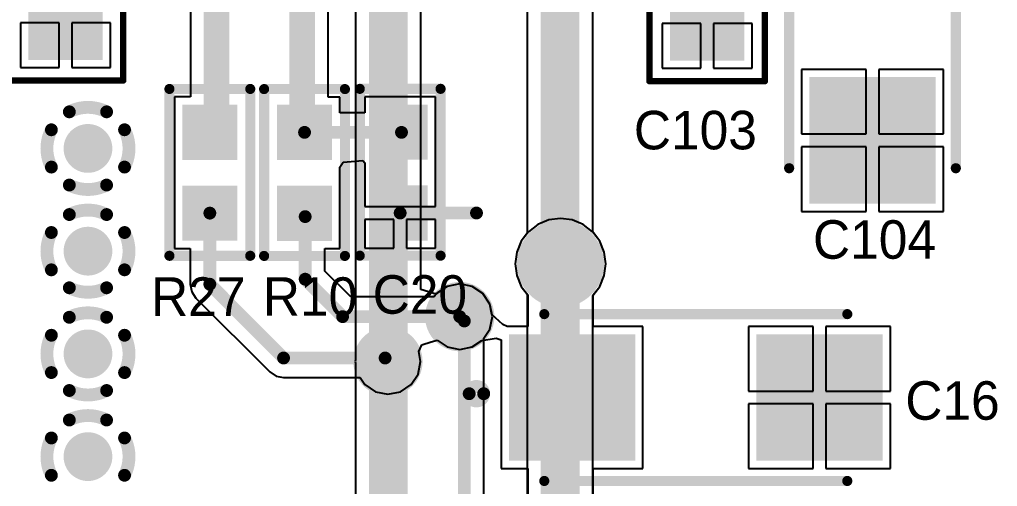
# Model space of a CAD drawing. Header units: millimetres. Extents: x 6.83 to 16.18, y 4.59 to 12.3.
# Drawn here: x 11.558 to 12.32, y 9.332 to 9.695 of the extents above; entities that cross this region are included whole.
import ezdxf

# ---------------------------------------------------------------- set-up
doc = ezdxf.new("R2010")
doc.units = ezdxf.units.MM
doc.header["$MEASUREMENT"] = 0
for name, color, linetype in [('BottomLayer', 5, 'Continuous'), ('BottomSolder', 6, 'Continuous'), ('InternalPlane1', 76, 'Continuous'), ('InternalPlane2', 16, 'Continuous'), ('MultiLayer', 9, 'Continuous'), ('TopLayer', 1, 'Continuous'), ('TopOverlay', 2, 'Continuous'), ('TopPaste', 8, 'Continuous'), ('TopSolder', 216, 'Continuous'), ('ViaHoleLayer', 16, 'Continuous')]:
    doc.layers.add(name, color=color, linetype=linetype)

# ---------------------------------------------------------------- blocks, each defined once
blk = doc.blocks.new('0805_47')
at = {"layer": 'TopLayer'}
for points in [[(-0.057, 0.05), (-0.117, 0.05), (-0.057, 0), (-0.117, 0)], [(0.033, 0.05), (-0.027, 0.05), (0.033, 0), (-0.027, 0)]]:
    blk.add_solid(points, dxfattribs=at)
at = {"layer": 'TopOverlay', "const_width": 0.005}
for points in [[(-0.137, -0.02), (-0.137, 0.07)], [(-0.062, 0.07), (-0.137, 0.07)], [(0.053, 0.07), (-0.022, 0.07)], [(0.053, -0.02), (0.053, 0.07)], [(-0.062, -0.02), (-0.137, -0.02)], [(0.053, -0.02), (-0.022, -0.02)]]:
    blk.add_lwpolyline(points, dxfattribs=at)
at = {"layer": 'TopOverlay', "const_width": 0.0025}
for points in [[(-0.13825, 0.07, 1), (-0.13575, 0.07, 1)], [(-0.13825, 0.07, 1), (-0.13575, 0.07, 1)], [(-0.06325, 0.07, 1), (-0.06075, 0.07, 1)], [(-0.02325, 0.07, 1), (-0.02075, 0.07, 1)], [(0.05175, 0.07, 1), (0.05425, 0.07, 1)], [(0.05175, 0.07, 1), (0.05425, 0.07, 1)], [(-0.13825, -0.02, 1), (-0.13575, -0.02, 1)], [(-0.13825, -0.02, 1), (-0.13575, -0.02, 1)], [(-0.06325, -0.02, 1), (-0.06075, -0.02, 1)], [(-0.02325, -0.02, 1), (-0.02075, -0.02, 1)], [(0.05175, -0.02, 1), (0.05425, -0.02, 1)], [(0.05175, -0.02, 1), (0.05425, -0.02, 1)]]:
    blk.add_lwpolyline(points, format="xyb", close=True, dxfattribs=at)
at = {"layer": 'TopPaste'}
for points in [[(-0.057, 0.05), (-0.117, 0.05), (-0.057, 0), (-0.117, 0)], [(0.033, 0.05), (-0.027, 0.05), (0.033, 0), (-0.027, 0)]]:
    blk.add_solid(points, dxfattribs=at)
at = {"layer": 'TopSolder'}
for points in [[(-0.053, 0.054), (-0.121, 0.054), (-0.053, -0.004), (-0.121, -0.004)], [(0.037, 0.054), (-0.031, 0.054), (0.037, -0.004), (-0.031, -0.004)]]:
    blk.add_solid(points, dxfattribs=at)
blk = doc.blocks.new('6032_____48')
at = {"layer": 'TopLayer'}
for points in [[(-0.25773, -0.00028), (-0.16718, -0.00028), (-0.25773, 0.09028), (-0.16718, 0.09028)], [(-0.06482, -0.00028), (0.02573, -0.00028), (-0.06482, 0.09028), (0.02573, 0.09028)]]:
    blk.add_solid(points, dxfattribs=at)
at = {"layer": 'TopOverlay', "const_width": 0.00787}
for points in [[(0.00211, 0.10996), (-0.23411, 0.10996)], [(0.00211, -0.01996), (-0.23411, -0.01996)]]:
    blk.add_lwpolyline(points, dxfattribs=at)
at = {"layer": 'TopOverlay'}
for points, const_width in [([(-0.23608, 0.10996, 1), (-0.23214, 0.10996, 1)], 0.00394), ([(0.00014, 0.10996, 1), (0.00408, 0.10996, 1)], 0.00394), ([(-0.28134, 0.048, 1), (-0.29266, 0.048, 1)], 0.01), ([(-0.29516, 0.048, 1), (-0.29016, 0.048, 1)], 0.005), ([(-0.28384, 0.048, 1), (-0.27884, 0.048, 1)], 0.005), ([(-0.23608, -0.01996, 1), (-0.23214, -0.01996, 1)], 0.00394), ([(0.00014, -0.01996, 1), (0.00408, -0.01996, 1)], 0.00394)]:
    blk.add_lwpolyline(points, format="xyb", close=True, dxfattribs=dict(at, const_width=const_width))
at = {"layer": 'TopPaste'}
for points in [[(-0.25773, -0.00028), (-0.16718, -0.00028), (-0.25773, 0.09028), (-0.16718, 0.09028)], [(-0.06482, -0.00028), (0.02573, -0.00028), (-0.06482, 0.09028), (0.02573, 0.09028)]]:
    blk.add_solid(points, dxfattribs=at)
at = {"layer": 'TopSolder'}
for points in [[(-0.26173, -0.00428), (-0.16318, -0.00428), (-0.26173, 0.09428), (-0.16318, 0.09428)], [(-0.06882, -0.00428), (0.02973, -0.00428), (-0.06882, 0.09428), (0.02973, 0.09428)]]:
    blk.add_solid(points, dxfattribs=at)
blk = doc.blocks.new('0805_49')
at = {"layer": 'TopLayer'}
for points in [[(-0.057, 0.05), (-0.117, 0.05), (-0.057, 0), (-0.117, 0)], [(0.033, 0.05), (-0.027, 0.05), (0.033, 0), (-0.027, 0)]]:
    blk.add_solid(points, dxfattribs=at)
at = {"layer": 'TopOverlay', "const_width": 0.005}
for points in [[(-0.137, -0.02), (-0.137, 0.07)], [(-0.062, 0.07), (-0.137, 0.07)], [(0.053, 0.07), (-0.022, 0.07)], [(0.053, -0.02), (0.053, 0.07)], [(-0.062, -0.02), (-0.137, -0.02)], [(0.053, -0.02), (-0.022, -0.02)]]:
    blk.add_lwpolyline(points, dxfattribs=at)
at = {"layer": 'TopOverlay', "const_width": 0.0025}
for points in [[(-0.13825, 0.07, 1), (-0.13575, 0.07, 1)], [(-0.13825, 0.07, 1), (-0.13575, 0.07, 1)], [(-0.06325, 0.07, 1), (-0.06075, 0.07, 1)], [(-0.02325, 0.07, 1), (-0.02075, 0.07, 1)], [(0.05175, 0.07, 1), (0.05425, 0.07, 1)], [(0.05175, 0.07, 1), (0.05425, 0.07, 1)], [(-0.13825, -0.02, 1), (-0.13575, -0.02, 1)], [(-0.13825, -0.02, 1), (-0.13575, -0.02, 1)], [(-0.06325, -0.02, 1), (-0.06075, -0.02, 1)], [(-0.02325, -0.02, 1), (-0.02075, -0.02, 1)], [(0.05175, -0.02, 1), (0.05425, -0.02, 1)], [(0.05175, -0.02, 1), (0.05425, -0.02, 1)]]:
    blk.add_lwpolyline(points, format="xyb", close=True, dxfattribs=at)
at = {"layer": 'TopPaste'}
for points in [[(-0.057, 0.05), (-0.117, 0.05), (-0.057, 0), (-0.117, 0)], [(0.033, 0.05), (-0.027, 0.05), (0.033, 0), (-0.027, 0)]]:
    blk.add_solid(points, dxfattribs=at)
at = {"layer": 'TopSolder'}
for points in [[(-0.053, 0.054), (-0.121, 0.054), (-0.053, -0.004), (-0.121, -0.004)], [(0.037, 0.054), (-0.031, 0.054), (0.037, -0.004), (-0.031, -0.004)]]:
    blk.add_solid(points, dxfattribs=at)
blk = doc.blocks.new('6032_____55')
at = {"layer": 'TopLayer'}
for points in [[(-0.25773, -0.00028), (-0.16718, -0.00028), (-0.25773, 0.09028), (-0.16718, 0.09028)], [(-0.06482, -0.00028), (0.02573, -0.00028), (-0.06482, 0.09028), (0.02573, 0.09028)]]:
    blk.add_solid(points, dxfattribs=at)
at = {"layer": 'TopOverlay', "const_width": 0.00787}
for points in [[(-0.23411, 0.10996), (0.00211, 0.10996)], [(-0.23411, -0.01996), (0.00211, -0.01996)]]:
    blk.add_lwpolyline(points, dxfattribs=at)
at = {"layer": 'TopOverlay'}
for points, const_width in [([(-0.23608, 0.10996, 1), (-0.23214, 0.10996, 1)], 0.00394), ([(0.00014, 0.10996, 1), (0.00408, 0.10996, 1)], 0.00394), ([(-0.28134, 0.048, 1), (-0.29266, 0.048, 1)], 0.01), ([(-0.29516, 0.048, 1), (-0.29016, 0.048, 1)], 0.005), ([(-0.28384, 0.048, 1), (-0.27884, 0.048, 1)], 0.005), ([(-0.23608, -0.01996, 1), (-0.23214, -0.01996, 1)], 0.00394), ([(0.00014, -0.01996, 1), (0.00408, -0.01996, 1)], 0.00394)]:
    blk.add_lwpolyline(points, format="xyb", close=True, dxfattribs=dict(at, const_width=const_width))
at = {"layer": 'TopPaste'}
for points in [[(-0.25773, -0.00028), (-0.16718, -0.00028), (-0.25773, 0.09028), (-0.16718, 0.09028)], [(-0.06482, -0.00028), (0.02573, -0.00028), (-0.06482, 0.09028), (0.02573, 0.09028)]]:
    blk.add_solid(points, dxfattribs=at)
at = {"layer": 'TopSolder'}
for points in [[(-0.26173, -0.00428), (-0.16318, -0.00428), (-0.26173, 0.09428), (-0.16318, 0.09428)], [(-0.06882, -0.00428), (0.02973, -0.00428), (-0.06882, 0.09428), (0.02973, 0.09428)]]:
    blk.add_solid(points, dxfattribs=at)
blk = doc.blocks.new('0603_80')
at = {"layer": 'TopLayer'}
for points in [[(0.02175, -0.04726), (0.02175, -0.01226), (-0.01325, -0.04726), (-0.01325, -0.01226)], [(0.02175, -0.11026), (0.02175, -0.07526), (-0.01325, -0.11026), (-0.01325, -0.07526)]]:
    blk.add_solid(points, dxfattribs=at)
at = {"layer": 'TopOverlay', "const_width": 0.00787}
for points in [[(-0.02724, -0.12598), (-0.02724, 0.00394)], [(-0.02724, 0.00394), (0.03575, 0.00394)], [(0.03575, -0.12598), (0.03575, 0.00394)], [(-0.02724, -0.12598), (0.03575, -0.12598)]]:
    blk.add_lwpolyline(points, dxfattribs=at)
at = {"layer": 'TopOverlay', "const_width": 0.00394}
for points in [[(-0.02921, 0.00394, 1), (-0.02528, 0.00394, 1)], [(-0.02921, 0.00394, 1), (-0.02528, 0.00394, 1)], [(0.03378, 0.00394, 1), (0.03772, 0.00394, 1)], [(0.03378, 0.00394, 1), (0.03772, 0.00394, 1)], [(-0.02921, -0.12598, 1), (-0.02528, -0.12598, 1)], [(-0.02921, -0.12598, 1), (-0.02528, -0.12598, 1)], [(0.03378, -0.12598, 1), (0.03772, -0.12598, 1)], [(0.03378, -0.12598, 1), (0.03772, -0.12598, 1)]]:
    blk.add_lwpolyline(points, format="xyb", close=True, dxfattribs=at)
at = {"layer": 'TopPaste'}
for points in [[(0.02175, -0.04726), (0.02175, -0.01226), (-0.01325, -0.04726), (-0.01325, -0.01226)], [(0.02175, -0.11026), (0.02175, -0.07526), (-0.01325, -0.11026), (-0.01325, -0.07526)]]:
    blk.add_solid(points, dxfattribs=at)
at = {"layer": 'TopSolder'}
for points in [[(0.02575, -0.05126), (0.02575, -0.00826), (-0.01725, -0.05126), (-0.01725, -0.00826)], [(0.02575, -0.11426), (0.02575, -0.07126), (-0.01725, -0.11426), (-0.01725, -0.07126)]]:
    blk.add_solid(points, dxfattribs=at)
blk = doc.blocks.new('0603_82')
at = {"layer": 'TopLayer'}
for points in [[(0.02175, -0.04726), (0.02175, -0.01226), (-0.01325, -0.04726), (-0.01325, -0.01226)], [(0.02175, -0.11026), (0.02175, -0.07526), (-0.01325, -0.11026), (-0.01325, -0.07526)]]:
    blk.add_solid(points, dxfattribs=at)
at = {"layer": 'TopOverlay', "const_width": 0.00787}
for points in [[(-0.02724, -0.12598), (-0.02724, 0.00394)], [(-0.02724, 0.00394), (0.03575, 0.00394)], [(0.03575, -0.12598), (0.03575, 0.00394)], [(-0.02724, -0.12598), (0.03575, -0.12598)]]:
    blk.add_lwpolyline(points, dxfattribs=at)
at = {"layer": 'TopOverlay', "const_width": 0.00394}
for points in [[(-0.02921, 0.00394, 1), (-0.02528, 0.00394, 1)], [(-0.02921, 0.00394, 1), (-0.02528, 0.00394, 1)], [(0.03378, 0.00394, 1), (0.03772, 0.00394, 1)], [(0.03378, 0.00394, 1), (0.03772, 0.00394, 1)], [(-0.02921, -0.12598, 1), (-0.02528, -0.12598, 1)], [(-0.02921, -0.12598, 1), (-0.02528, -0.12598, 1)], [(0.03378, -0.12598, 1), (0.03772, -0.12598, 1)], [(0.03378, -0.12598, 1), (0.03772, -0.12598, 1)]]:
    blk.add_lwpolyline(points, format="xyb", close=True, dxfattribs=at)
at = {"layer": 'TopPaste'}
for points in [[(0.02175, -0.04726), (0.02175, -0.01226), (-0.01325, -0.04726), (-0.01325, -0.01226)], [(0.02175, -0.11026), (0.02175, -0.07526), (-0.01325, -0.11026), (-0.01325, -0.07526)]]:
    blk.add_solid(points, dxfattribs=at)
at = {"layer": 'TopSolder'}
for points in [[(0.02575, -0.05126), (0.02575, -0.00826), (-0.01725, -0.05126), (-0.01725, -0.00826)], [(0.02575, -0.11426), (0.02575, -0.07126), (-0.01725, -0.11426), (-0.01725, -0.07126)]]:
    blk.add_solid(points, dxfattribs=at)
blk = doc.blocks.new('0603_101')
at = {"layer": 'TopLayer'}
for points in [[(0.02175, -0.04726), (0.02175, -0.01226), (-0.01325, -0.04726), (-0.01325, -0.01226)], [(0.02175, -0.11026), (0.02175, -0.07526), (-0.01325, -0.11026), (-0.01325, -0.07526)]]:
    blk.add_solid(points, dxfattribs=at)
at = {"layer": 'TopOverlay', "const_width": 0.00787}
for points in [[(-0.02724, -0.12598), (-0.02724, 0.00394)], [(-0.02724, 0.00394), (0.03575, 0.00394)], [(0.03575, -0.12598), (0.03575, 0.00394)], [(-0.02724, -0.12598), (0.03575, -0.12598)]]:
    blk.add_lwpolyline(points, dxfattribs=at)
at = {"layer": 'TopOverlay', "const_width": 0.00394}
for points in [[(-0.02921, 0.00394, 1), (-0.02528, 0.00394, 1)], [(-0.02921, 0.00394, 1), (-0.02528, 0.00394, 1)], [(0.03378, 0.00394, 1), (0.03772, 0.00394, 1)], [(0.03378, 0.00394, 1), (0.03772, 0.00394, 1)], [(-0.02921, -0.12598, 1), (-0.02528, -0.12598, 1)], [(-0.02921, -0.12598, 1), (-0.02528, -0.12598, 1)], [(0.03378, -0.12598, 1), (0.03772, -0.12598, 1)], [(0.03378, -0.12598, 1), (0.03772, -0.12598, 1)]]:
    blk.add_lwpolyline(points, format="xyb", close=True, dxfattribs=at)
at = {"layer": 'TopPaste'}
for points in [[(0.02175, -0.04726), (0.02175, -0.01226), (-0.01325, -0.04726), (-0.01325, -0.01226)], [(0.02175, -0.11026), (0.02175, -0.07526), (-0.01325, -0.11026), (-0.01325, -0.07526)]]:
    blk.add_solid(points, dxfattribs=at)
at = {"layer": 'TopSolder'}
for points in [[(0.02575, -0.05126), (0.02575, -0.00826), (-0.01725, -0.05126), (-0.01725, -0.00826)], [(0.02575, -0.11426), (0.02575, -0.07126), (-0.01725, -0.11426), (-0.01725, -0.07126)]]:
    blk.add_solid(points, dxfattribs=at)

msp = doc.modelspace()

# ---------------------------------------------------------------- linework, layer by layer
at = {"layer": 'BottomLayer'}
for p, q in [((12.00441, 9.52996), (12.00441, 9.75479)), ((11.81957, 9.74646), (11.81957, 9.43038)), ((11.87055, 9.48507), (11.87055, 9.74646)), ((11.95343, 9.74646), (11.95343, 9.52898)), ((11.95343, 9.52898), (11.94872, 9.52285)), ((12.00986, 9.52285), (12.00441, 9.52996)), ((11.94872, 9.52285), (11.94519, 9.51433)), ((12.01339, 9.51433), (12.00986, 9.52285)), ((11.94519, 9.51433), (11.94399, 9.50519)), ((12.01459, 9.50519), (12.01339, 9.51433)), ((11.94399, 9.50519), (11.94519, 9.49606)), ((12.01339, 9.49606), (12.01459, 9.50519)), ((11.94519, 9.49606), (11.94872, 9.48754)), ((12.00986, 9.48754), (12.01339, 9.49606)), ((11.88236, 9.48149), (11.87055, 9.48507)), ((11.89101, 9.48758), (11.88274, 9.48206)), ((11.90076, 9.48952), (11.89101, 9.48758)), ((11.91052, 9.48758), (11.90076, 9.48952)), ((11.91878, 9.48206), (11.91052, 9.48758)), ((11.94872, 9.48754), (11.95343, 9.48141)), ((12.00441, 9.48043), (12.00986, 9.48754)), ((11.88274, 9.48206), (11.88236, 9.48149)), ((11.92431, 9.47379), (11.91878, 9.48206)), ((11.95343, 9.48141), (11.95343, 7.97068)), ((12.00441, 7.97235), (12.00441, 9.48043)), ((11.92625, 9.46403), (11.92431, 9.47379)), ((11.92431, 9.45428), (11.92625, 9.46403)), ((11.91965, 9.4473), (11.92431, 9.45428)), ((11.91965, 9.1518), (11.91965, 9.4473)), ((11.81957, 9.43038), (11.81931, 9.42911)), ((11.81931, 9.42911), (11.81957, 9.42784)), ((11.81957, 9.42784), (11.81957, 8.96312))]:
    msp.add_line(p, q, dxfattribs=at)
for points, const_width in [([(11.84506, 8.94143), (11.84506, 9.7827)], 0.03), ([(11.97892, 7.97068), (11.97892, 9.7827)], 0.03), ([(11.90435, 9.13195), (11.90435, 9.46063)], 0.01)]:
    msp.add_lwpolyline(points, dxfattribs=dict(at, const_width=const_width))
for points, const_width in [([(11.60345, 9.59501, 1), (11.61845, 9.59501, 1)], 0.015), ([(11.60345, 9.51501, 1), (11.61845, 9.51501, 1)], 0.015), ([(11.96679, 9.50519, 1), (11.99179, 9.50519, 1)], 0.025), ([(11.89326, 9.46403, 1), (11.90826, 9.46403, 1)], 0.015), ([(11.90185, 9.46063, 1), (11.90685, 9.46063, 1)], 0.005), ([(11.60345, 9.43501, 1), (11.61845, 9.43501, 1)], 0.015), ([(11.8373, 9.42911, 1), (11.8523, 9.42911, 1)], 0.015), ([(11.60345, 9.35501, 1), (11.61845, 9.35501, 1)], 0.015)]:
    msp.add_lwpolyline(points, format="xyb", close=True, dxfattribs=dict(at, const_width=const_width))
at = {"layer": 'BottomSolder'}
for points, const_width in [([(11.60145, 9.59501, 1), (11.62045, 9.59501, 1)], 0.019), ([(11.60145, 9.51501, 1), (11.62045, 9.51501, 1)], 0.019), ([(11.96479, 9.50519, 1), (11.99379, 9.50519, 1)], 0.029), ([(11.89126, 9.46403, 1), (11.91026, 9.46403, 1)], 0.019), ([(11.60145, 9.43501, 1), (11.62045, 9.43501, 1)], 0.019), ([(11.8353, 9.42911, 1), (11.8543, 9.42911, 1)], 0.019), ([(11.60145, 9.35501, 1), (11.62045, 9.35501, 1)], 0.019)]:
    msp.add_lwpolyline(points, format="xyb", close=True, dxfattribs=dict(at, const_width=const_width))
at = {"layer": 'InternalPlane1', "const_width": 0.01}
for points in [[(11.59642, 9.62352, -0.240079), (11.62547, 9.62352)], [(11.58243, 9.58048, -0.240079), (11.58243, 9.60954)], [(11.63946, 9.60954, -0.240079), (11.63946, 9.58048)], [(11.62547, 9.5665, -0.240079), (11.59642, 9.5665)], [(11.59642, 9.54352, -0.240079), (11.62547, 9.54352)], [(11.58243, 9.50048, -0.240079), (11.58243, 9.52954)], [(11.63946, 9.52954, -0.240079), (11.63946, 9.50048)], [(11.62547, 9.4865, -0.240079), (11.59642, 9.4865)], [(11.59642, 9.46352, -0.240079), (11.62547, 9.46352)], [(11.58243, 9.42048, -0.240079), (11.58243, 9.44954)], [(11.63946, 9.44954, -0.240079), (11.63946, 9.42048)], [(11.62547, 9.4065, -0.240079), (11.59642, 9.4065)], [(11.59642, 9.38352, -0.240079), (11.62547, 9.38352)], [(11.58243, 9.34048, -0.240079), (11.58243, 9.36954)], [(11.63946, 9.36954, -0.240079), (11.63946, 9.34048)]]:
    msp.add_lwpolyline(points, format="xyb", dxfattribs=at)
at = {"layer": 'InternalPlane1'}
for points, const_width in [([(11.59392, 9.62352, 1), (11.59892, 9.62352, 1)], 0.005), ([(11.62297, 9.62352, 1), (11.62797, 9.62352, 1)], 0.005), ([(11.57993, 9.60954, 1), (11.58493, 9.60954, 1)], 0.005), ([(11.63696, 9.60954, 1), (11.64196, 9.60954, 1)], 0.005), ([(11.57993, 9.58048, 1), (11.58493, 9.58048, 1)], 0.005), ([(11.63696, 9.58048, 1), (11.64196, 9.58048, 1)], 0.005), ([(11.59392, 9.5665, 1), (11.59892, 9.5665, 1)], 0.005), ([(11.62297, 9.5665, 1), (11.62797, 9.5665, 1)], 0.005), ([(11.59392, 9.54352, 1), (11.59892, 9.54352, 1)], 0.005), ([(11.62297, 9.54352, 1), (11.62797, 9.54352, 1)], 0.005), ([(11.96229, 9.50519, 1), (11.99629, 9.50519, 1)], 0.034), ([(11.57993, 9.52954, 1), (11.58493, 9.52954, 1)], 0.005), ([(11.63696, 9.52954, 1), (11.64196, 9.52954, 1)], 0.005), ([(11.57993, 9.50048, 1), (11.58493, 9.50048, 1)], 0.005), ([(11.63696, 9.50048, 1), (11.64196, 9.50048, 1)], 0.005), ([(11.59392, 9.4865, 1), (11.59892, 9.4865, 1)], 0.005), ([(11.62297, 9.4865, 1), (11.62797, 9.4865, 1)], 0.005), ([(11.88726, 9.46403, 1), (11.91426, 9.46403, 1)], 0.027), ([(11.59392, 9.46352, 1), (11.59892, 9.46352, 1)], 0.005), ([(11.62297, 9.46352, 1), (11.62797, 9.46352, 1)], 0.005), ([(11.57993, 9.44954, 1), (11.58493, 9.44954, 1)], 0.005), ([(11.63696, 9.44954, 1), (11.64196, 9.44954, 1)], 0.005), ([(11.8313, 9.42911, 1), (11.8583, 9.42911, 1)], 0.027), ([(11.57993, 9.42048, 1), (11.58493, 9.42048, 1)], 0.005), ([(11.63696, 9.42048, 1), (11.64196, 9.42048, 1)], 0.005), ([(11.59392, 9.4065, 1), (11.59892, 9.4065, 1)], 0.005), ([(11.62297, 9.4065, 1), (11.62797, 9.4065, 1)], 0.005), ([(11.59392, 9.38352, 1), (11.59892, 9.38352, 1)], 0.005), ([(11.62297, 9.38352, 1), (11.62797, 9.38352, 1)], 0.005), ([(11.57993, 9.36954, 1), (11.58493, 9.36954, 1)], 0.005), ([(11.63696, 9.36954, 1), (11.64196, 9.36954, 1)], 0.005), ([(11.57993, 9.34048, 1), (11.58493, 9.34048, 1)], 0.005), ([(11.63696, 9.34048, 1), (11.64196, 9.34048, 1)], 0.005)]:
    msp.add_lwpolyline(points, format="xyb", close=True, dxfattribs=dict(at, const_width=const_width))
at = {"layer": 'InternalPlane2', "const_width": 0.01}
for points in [[(11.59642, 9.62352, -0.240079), (11.62547, 9.62352)], [(11.58243, 9.58048, -0.240079), (11.58243, 9.60954)], [(11.63946, 9.60954, -0.240079), (11.63946, 9.58048)], [(11.62547, 9.5665, -0.240079), (11.59642, 9.5665)], [(11.59642, 9.54352, -0.240079), (11.62547, 9.54352)], [(11.58243, 9.50048, -0.240079), (11.58243, 9.52954)], [(11.63946, 9.52954, -0.240079), (11.63946, 9.50048)], [(11.62547, 9.4865, -0.240079), (11.59642, 9.4865)], [(11.59642, 9.46352, -0.240079), (11.62547, 9.46352)], [(11.58243, 9.42048, -0.240079), (11.58243, 9.44954)], [(11.63946, 9.44954, -0.240079), (11.63946, 9.42048)], [(11.62547, 9.4065, -0.240079), (11.59642, 9.4065)], [(11.59642, 9.38352, -0.240079), (11.62547, 9.38352)], [(11.58243, 9.34048, -0.240079), (11.58243, 9.36954)], [(11.63946, 9.36954, -0.240079), (11.63946, 9.34048)]]:
    msp.add_lwpolyline(points, format="xyb", dxfattribs=at)
at = {"layer": 'InternalPlane2'}
for points, const_width in [([(11.59392, 9.62352, 1), (11.59892, 9.62352, 1)], 0.005), ([(11.62297, 9.62352, 1), (11.62797, 9.62352, 1)], 0.005), ([(11.57993, 9.60954, 1), (11.58493, 9.60954, 1)], 0.005), ([(11.63696, 9.60954, 1), (11.64196, 9.60954, 1)], 0.005), ([(11.57993, 9.58048, 1), (11.58493, 9.58048, 1)], 0.005), ([(11.63696, 9.58048, 1), (11.64196, 9.58048, 1)], 0.005), ([(11.59392, 9.5665, 1), (11.59892, 9.5665, 1)], 0.005), ([(11.62297, 9.5665, 1), (11.62797, 9.5665, 1)], 0.005), ([(11.59392, 9.54352, 1), (11.59892, 9.54352, 1)], 0.005), ([(11.62297, 9.54352, 1), (11.62797, 9.54352, 1)], 0.005), ([(11.96229, 9.50519, 1), (11.99629, 9.50519, 1)], 0.034), ([(11.57993, 9.52954, 1), (11.58493, 9.52954, 1)], 0.005), ([(11.63696, 9.52954, 1), (11.64196, 9.52954, 1)], 0.005), ([(11.57993, 9.50048, 1), (11.58493, 9.50048, 1)], 0.005), ([(11.63696, 9.50048, 1), (11.64196, 9.50048, 1)], 0.005), ([(11.59392, 9.4865, 1), (11.59892, 9.4865, 1)], 0.005), ([(11.62297, 9.4865, 1), (11.62797, 9.4865, 1)], 0.005), ([(11.88726, 9.46403, 1), (11.91426, 9.46403, 1)], 0.027), ([(11.59392, 9.46352, 1), (11.59892, 9.46352, 1)], 0.005), ([(11.62297, 9.46352, 1), (11.62797, 9.46352, 1)], 0.005), ([(11.57993, 9.44954, 1), (11.58493, 9.44954, 1)], 0.005), ([(11.63696, 9.44954, 1), (11.64196, 9.44954, 1)], 0.005), ([(11.8313, 9.42911, 1), (11.8583, 9.42911, 1)], 0.027), ([(11.57993, 9.42048, 1), (11.58493, 9.42048, 1)], 0.005), ([(11.63696, 9.42048, 1), (11.64196, 9.42048, 1)], 0.005), ([(11.59392, 9.4065, 1), (11.59892, 9.4065, 1)], 0.005), ([(11.62297, 9.4065, 1), (11.62797, 9.4065, 1)], 0.005), ([(11.59392, 9.38352, 1), (11.59892, 9.38352, 1)], 0.005), ([(11.62297, 9.38352, 1), (11.62797, 9.38352, 1)], 0.005), ([(11.57993, 9.36954, 1), (11.58493, 9.36954, 1)], 0.005), ([(11.63696, 9.36954, 1), (11.64196, 9.36954, 1)], 0.005), ([(11.57993, 9.34048, 1), (11.58493, 9.34048, 1)], 0.005), ([(11.63696, 9.34048, 1), (11.64196, 9.34048, 1)], 0.005)]:
    msp.add_lwpolyline(points, format="xyb", close=True, dxfattribs=dict(at, const_width=const_width))
at = {"layer": 'MultiLayer'}
for points, const_width in [([(11.60345, 9.59501, 1), (11.61845, 9.59501, 1)], 0.015), ([(11.60345, 9.51501, 1), (11.61845, 9.51501, 1)], 0.015), ([(11.96679, 9.50519, 1), (11.99179, 9.50519, 1)], 0.025), ([(11.89326, 9.46403, 1), (11.90826, 9.46403, 1)], 0.015), ([(11.60345, 9.43501, 1), (11.61845, 9.43501, 1)], 0.015), ([(11.8373, 9.42911, 1), (11.8523, 9.42911, 1)], 0.015), ([(11.60345, 9.35501, 1), (11.61845, 9.35501, 1)], 0.015)]:
    msp.add_lwpolyline(points, format="xyb", close=True, dxfattribs=dict(at, const_width=const_width))
at = {"layer": 'TopLayer'}
for p, q in [((11.79822, 9.63502), (11.79822, 9.74983)), ((11.69081, 9.74318), (11.69081, 9.63512)), ((11.58847, 9.69293), (11.55847, 9.69293)), ((11.55847, 9.69293), (11.55847, 9.65794)), ((11.58847, 9.65794), (11.58847, 9.69293)), ((11.62847, 9.69293), (11.59847, 9.69293)), ((11.59847, 9.69293), (11.59847, 9.65794)), ((11.62847, 9.65794), (11.62847, 9.69293)), ((12.0886, 9.6924), (12.0586, 9.6924)), ((12.0586, 9.6924), (12.0586, 9.6574)), ((12.0886, 9.6574), (12.0886, 9.6924)), ((12.1286, 9.6924), (12.0986, 9.6924)), ((12.0986, 9.6924), (12.0986, 9.6574)), ((12.1286, 9.6574), (12.1286, 9.6924)), ((11.55847, 9.65794), (11.58847, 9.65794)), ((11.59847, 9.65794), (11.62847, 9.65794)), ((12.0586, 9.6574), (12.0886, 9.6574)), ((12.0986, 9.6574), (12.1286, 9.6574)), ((12.21752, 9.65653), (12.16724, 9.65653)), ((12.16724, 9.65653), (12.16724, 9.60626)), ((12.21752, 9.60626), (12.21752, 9.65653)), ((12.27779, 9.65653), (12.22752, 9.65653)), ((12.22752, 9.65653), (12.22752, 9.60626)), ((12.27779, 9.60626), (12.27779, 9.65653)), ((11.69081, 9.63512), (11.67845, 9.63512)), ((11.67845, 9.63512), (11.67845, 9.58394)), ((11.80727, 9.63502), (11.79822, 9.63502)), ((11.80727, 9.62282), (11.80727, 9.63502)), ((11.88183, 9.63521), (11.82683, 9.63521)), ((11.82683, 9.63521), (11.82683, 9.62282)), ((11.88183, 9.58403), (11.88183, 9.63521)), ((11.82683, 9.62282), (11.80727, 9.62282)), ((12.16724, 9.60626), (12.21752, 9.60626)), ((12.22752, 9.60626), (12.27779, 9.60626)), ((12.21752, 9.59626), (12.16724, 9.59626)), ((12.16724, 9.59626), (12.16724, 9.54598)), ((12.21752, 9.54598), (12.21752, 9.59626)), ((12.27779, 9.59626), (12.22752, 9.59626)), ((12.22752, 9.59626), (12.22752, 9.54598)), ((12.27779, 9.54598), (12.27779, 9.59626)), ((11.67845, 9.58394), (11.67845, 9.57213)), ((11.80727, 9.58042), (11.80996, 9.58427)), ((11.80996, 9.58427), (11.82522, 9.58549)), ((11.82522, 9.58549), (11.82683, 9.58388)), ((11.82683, 9.58388), (11.82683, 9.57222)), ((11.88183, 9.58021), (11.88183, 9.58403)), ((11.80727, 9.56821), (11.80727, 9.58042)), ((11.88183, 9.5684), (11.88183, 9.58021)), ((11.67845, 9.57213), (11.67845, 9.56831)), ((11.67845, 9.56831), (11.67845, 9.51713)), ((11.80727, 9.51703), (11.80727, 9.56821)), ((11.82683, 9.57222), (11.82683, 9.5684)), ((11.82683, 9.5684), (11.82683, 9.54972)), ((11.88183, 9.54972), (11.88183, 9.5684)), ((11.82683, 9.54972), (11.85433, 9.54972)), ((11.85433, 9.54972), (11.88183, 9.54972)), ((12.16724, 9.54598), (12.21752, 9.54598)), ((12.22752, 9.54598), (12.27779, 9.54598)), ((11.84933, 9.53972), (11.82683, 9.53972)), ((11.82683, 9.53972), (11.82683, 9.51722)), ((11.84933, 9.51722), (11.84933, 9.53972)), ((11.88183, 9.53972), (11.85933, 9.53972)), ((11.85933, 9.53972), (11.85933, 9.51722)), ((11.88183, 9.51722), (11.88183, 9.53972)), ((11.97015, 9.53929), (11.96164, 9.53577)), ((11.97929, 9.5405), (11.97015, 9.53929)), ((11.98843, 9.53929), (11.97929, 9.5405)), ((11.99694, 9.53577), (11.98843, 9.53929)), ((11.95433, 9.53016), (11.94872, 9.52285)), ((11.96164, 9.53577), (11.95433, 9.53016)), ((12.00425, 9.53016), (11.99694, 9.53577)), ((12.00986, 9.52285), (12.00425, 9.53016)), ((11.94872, 9.52285), (11.94519, 9.51433)), ((12.01339, 9.51433), (12.00986, 9.52285)), ((11.67845, 9.51713), (11.69066, 9.51713)), ((11.69066, 9.51713), (11.69066, 9.48926)), ((11.79556, 9.49952), (11.79556, 9.51703)), ((11.79556, 9.51703), (11.80727, 9.51703)), ((11.82683, 9.51722), (11.84933, 9.51722)), ((11.85933, 9.51722), (11.88183, 9.51722)), ((11.94519, 9.51433), (11.94399, 9.50519)), ((12.01459, 9.50519), (12.01339, 9.51433)), ((11.81576, 9.47933), (11.79556, 9.49952)), ((11.94399, 9.50519), (11.94519, 9.49606)), ((12.01339, 9.49606), (12.01459, 9.50519)), ((11.94519, 9.49606), (11.94872, 9.48754)), ((12.00986, 9.48754), (12.01339, 9.49606)), ((11.69066, 9.48926), (11.69182, 9.48341)), ((11.69182, 9.48341), (11.69514, 9.47844)), ((11.89101, 9.48758), (11.88274, 9.48206)), ((11.90076, 9.48952), (11.89101, 9.48758)), ((11.91052, 9.48758), (11.90076, 9.48952)), ((11.91878, 9.48206), (11.91052, 9.48758)), ((11.94872, 9.48754), (11.9538, 9.48092)), ((12.00478, 9.48092), (12.00986, 9.48754)), ((11.69514, 9.47844), (11.75259, 9.42099)), ((11.88091, 9.47933), (11.81576, 9.47933)), ((11.88274, 9.48206), (11.88091, 9.47933)), ((11.92431, 9.47379), (11.91878, 9.48206)), ((11.9538, 9.48092), (11.9538, 9.4563)), ((12.00478, 9.4563), (12.00478, 9.48092)), ((11.9259, 9.46581), (11.92431, 9.47379)), ((11.93447, 9.45798), (11.9259, 9.46581)), ((11.93778, 9.4563), (11.93447, 9.45798)), ((11.9538, 9.4563), (11.93778, 9.4563)), ((11.93778, 9.4563), (11.93778, 9.4563)), ((12.04359, 9.4563), (12.00478, 9.4563)), ((12.04359, 9.34575), (12.04359, 9.4563)), ((12.17622, 9.4563), (12.12595, 9.4563)), ((12.12595, 9.4563), (12.12595, 9.40602)), ((12.17622, 9.40602), (12.17622, 9.4563)), ((12.2365, 9.4563), (12.18622, 9.4563)), ((12.18622, 9.4563), (12.18622, 9.40602)), ((12.2365, 9.40602), (12.2365, 9.4563)), ((11.87848, 9.4445), (11.88326, 9.44566)), ((11.88326, 9.44566), (11.89101, 9.44048)), ((11.91052, 9.44048), (11.91802, 9.4455)), ((11.91802, 9.4455), (11.9291, 9.44727)), ((11.9291, 9.44727), (11.9291, 9.44727)), ((11.9291, 9.44727), (11.9291, 9.44727)), ((11.9291, 9.44727), (11.9291, 9.44727)), ((11.9291, 9.44727), (11.93303, 9.44608)), ((11.93303, 9.44608), (11.93303, 9.44598)), ((11.93303, 9.44598), (11.93303, 9.34575)), ((11.86874, 9.43693), (11.87125, 9.44195)), ((11.87125, 9.44195), (11.87848, 9.4445)), ((11.89101, 9.44048), (11.90076, 9.43854)), ((11.90076, 9.43854), (11.91052, 9.44048)), ((11.87029, 9.42911), (11.86874, 9.43693)), ((11.86835, 9.41935), (11.87029, 9.42911)), ((11.75259, 9.42099), (11.75755, 9.41768)), ((11.75755, 9.41768), (11.7634, 9.41651)), ((11.7634, 9.41651), (11.82315, 9.41651)), ((11.82315, 9.41651), (11.82678, 9.41108)), ((11.86283, 9.41108), (11.86835, 9.41935)), ((11.82678, 9.41108), (11.83505, 9.40556)), ((11.85456, 9.40556), (11.86283, 9.41108)), ((11.83505, 9.40556), (11.8448, 9.40362)), ((11.8448, 9.40362), (11.85456, 9.40556)), ((12.12595, 9.40602), (12.17622, 9.40602)), ((12.18622, 9.40602), (12.2365, 9.40602)), ((12.17622, 9.39602), (12.12595, 9.39602)), ((12.12595, 9.39602), (12.12595, 9.34575)), ((12.17622, 9.34575), (12.17622, 9.39602)), ((12.2365, 9.39602), (12.18622, 9.39602)), ((12.18622, 9.39602), (12.18622, 9.34575)), ((12.2365, 9.34575), (12.2365, 9.39602)), ((11.93303, 9.34575), (11.9538, 9.34575)), ((11.9538, 9.34575), (11.9538, 9.30748)), ((12.00478, 9.30748), (12.00478, 9.34575)), ((12.00478, 9.34575), (12.04359, 9.34575)), ((12.12595, 9.34575), (12.17622, 9.34575)), ((12.18622, 9.34575), (12.2365, 9.34575))]:
    msp.add_line(p, q, dxfattribs=at)
for points, const_width in [([(11.77783, 9.60874), (11.77783, 9.78727)], 0.02), ([(11.7112, 9.6189), (11.7112, 9.7827)], 0.02), ([(11.77977, 9.60752), (11.85536, 9.60752)], 0.01), ([(11.70595, 9.48926), (11.70595, 9.54463)], 0.01), ([(11.78027, 9.49319), (11.78027, 9.54192)], 0.01), ([(11.85433, 9.54472), (11.91381, 9.54472)], 0.01), ([(11.97929, 9.18823), (11.97929, 9.50519)], 0.03), ([(11.78027, 9.49319), (11.80943, 9.46403)], 0.01), ([(11.70595, 9.48926), (11.7634, 9.43181)], 0.01), ([(11.80943, 9.46403), (11.90076, 9.46403)], 0.01), ([(11.7634, 9.43181), (11.84259, 9.43181)], 0.01)]:
    msp.add_lwpolyline(points, dxfattribs=dict(at, const_width=const_width))
for points, const_width in [([(11.7062, 9.6189, 1), (11.7162, 9.6189, 1)], 0.01), ([(11.77283, 9.60874, 1), (11.78283, 9.60874, 1)], 0.01), ([(11.77727, 9.60752, 1), (11.78227, 9.60752, 1)], 0.005), ([(11.85286, 9.60752, 1), (11.85786, 9.60752, 1)], 0.005), ([(11.60345, 9.59501, 1), (11.61845, 9.59501, 1)], 0.015), ([(11.70345, 9.54463, 1), (11.70845, 9.54463, 1)], 0.005), ([(11.77777, 9.54192, 1), (11.78277, 9.54192, 1)], 0.005), ([(11.85183, 9.54472, 1), (11.85683, 9.54472, 1)], 0.005), ([(11.91131, 9.54472, 1), (11.91631, 9.54472, 1)], 0.005), ([(11.60345, 9.51501, 1), (11.61845, 9.51501, 1)], 0.015), ([(11.96679, 9.50519, 1), (11.99179, 9.50519, 1)], 0.025), ([(11.97179, 9.50519, 1), (11.98679, 9.50519, 1)], 0.015), ([(11.77777, 9.49319, 1), (11.78277, 9.49319, 1)], 0.005), ([(11.77777, 9.49319, 1), (11.78277, 9.49319, 1)], 0.005), ([(11.70345, 9.48926, 1), (11.70845, 9.48926, 1)], 0.005), ([(11.70345, 9.48926, 1), (11.70845, 9.48926, 1)], 0.005), ([(11.89326, 9.46403, 1), (11.90826, 9.46403, 1)], 0.015), ([(11.80693, 9.46403, 1), (11.81193, 9.46403, 1)], 0.005), ([(11.80693, 9.46403, 1), (11.81193, 9.46403, 1)], 0.005), ([(11.89826, 9.46403, 1), (11.90326, 9.46403, 1)], 0.005), ([(11.60345, 9.43501, 1), (11.61845, 9.43501, 1)], 0.015), ([(11.8373, 9.42911, 1), (11.8523, 9.42911, 1)], 0.015), ([(11.7609, 9.43181, 1), (11.7659, 9.43181, 1)], 0.005), ([(11.7609, 9.43181, 1), (11.7659, 9.43181, 1)], 0.005), ([(11.84009, 9.43181, 1), (11.84509, 9.43181, 1)], 0.005), ([(11.60345, 9.35501, 1), (11.61845, 9.35501, 1)], 0.015)]:
    msp.add_lwpolyline(points, format="xyb", close=True, dxfattribs=dict(at, const_width=const_width))
at = {"layer": 'TopSolder'}
for points, const_width in [([(11.60145, 9.59501, 1), (11.62045, 9.59501, 1)], 0.019), ([(11.60145, 9.51501, 1), (11.62045, 9.51501, 1)], 0.019), ([(11.96479, 9.50519, 1), (11.99379, 9.50519, 1)], 0.029), ([(11.89126, 9.46403, 1), (11.91026, 9.46403, 1)], 0.019), ([(11.60145, 9.43501, 1), (11.62045, 9.43501, 1)], 0.019), ([(11.8353, 9.42911, 1), (11.8543, 9.42911, 1)], 0.019), ([(11.60145, 9.35501, 1), (11.62045, 9.35501, 1)], 0.019)]:
    msp.add_lwpolyline(points, format="xyb", close=True, dxfattribs=dict(at, const_width=const_width))
at = {"layer": 'ViaHoleLayer'}
for points, const_width in [([(11.60745, 9.59501, 1), (11.61445, 9.59501, 1)], 0.007), ([(11.60745, 9.51501, 1), (11.61445, 9.51501, 1)], 0.007), ([(11.97229, 9.50519, 1), (11.98629, 9.50519, 1)], 0.014), ([(11.89726, 9.46403, 1), (11.90426, 9.46403, 1)], 0.007), ([(11.60745, 9.43501, 1), (11.61445, 9.43501, 1)], 0.007), ([(11.8413, 9.42911, 1), (11.8483, 9.42911, 1)], 0.007), ([(11.60745, 9.35501, 1), (11.61445, 9.35501, 1)], 0.007)]:
    msp.add_lwpolyline(points, format="xyb", close=True, dxfattribs=dict(at, const_width=const_width))

# ---------------------------------------------------------------- block references
for name, p, rotation in [('6032_____48', (12.17751, 9.58171), 270), ('0805_47', (11.56847, 9.70093), 270), ('0805_49', (12.0686, 9.7004), 270), ('0603_80', (11.7017, 9.63738), 360), ('0603_82', (11.77551, 9.63729), 360), ('0603_101', (11.85008, 9.63747), 360), ('6032_____55', (12.20077, 9.35602), 360)]:
    msp.add_blockref(name, p, dxfattribs=dict(rotation=rotation))

# ---------------------------------------------------------------- texts
at = {"layer": 'TopOverlay'}
for s, p in [('C103', (12.03648, 9.59428)), ('C104', (12.17612, 9.5091)), ('R27', (11.6601, 9.46465)), ('R10', (11.74725, 9.46466)), ('C20', (11.83285, 9.46628)), ('C16', (12.24808, 9.38372))]:
    msp.add_text(s, height=0.03, dxfattribs=at).set_placement(p)

doc.saveas('drawing.dxf')
